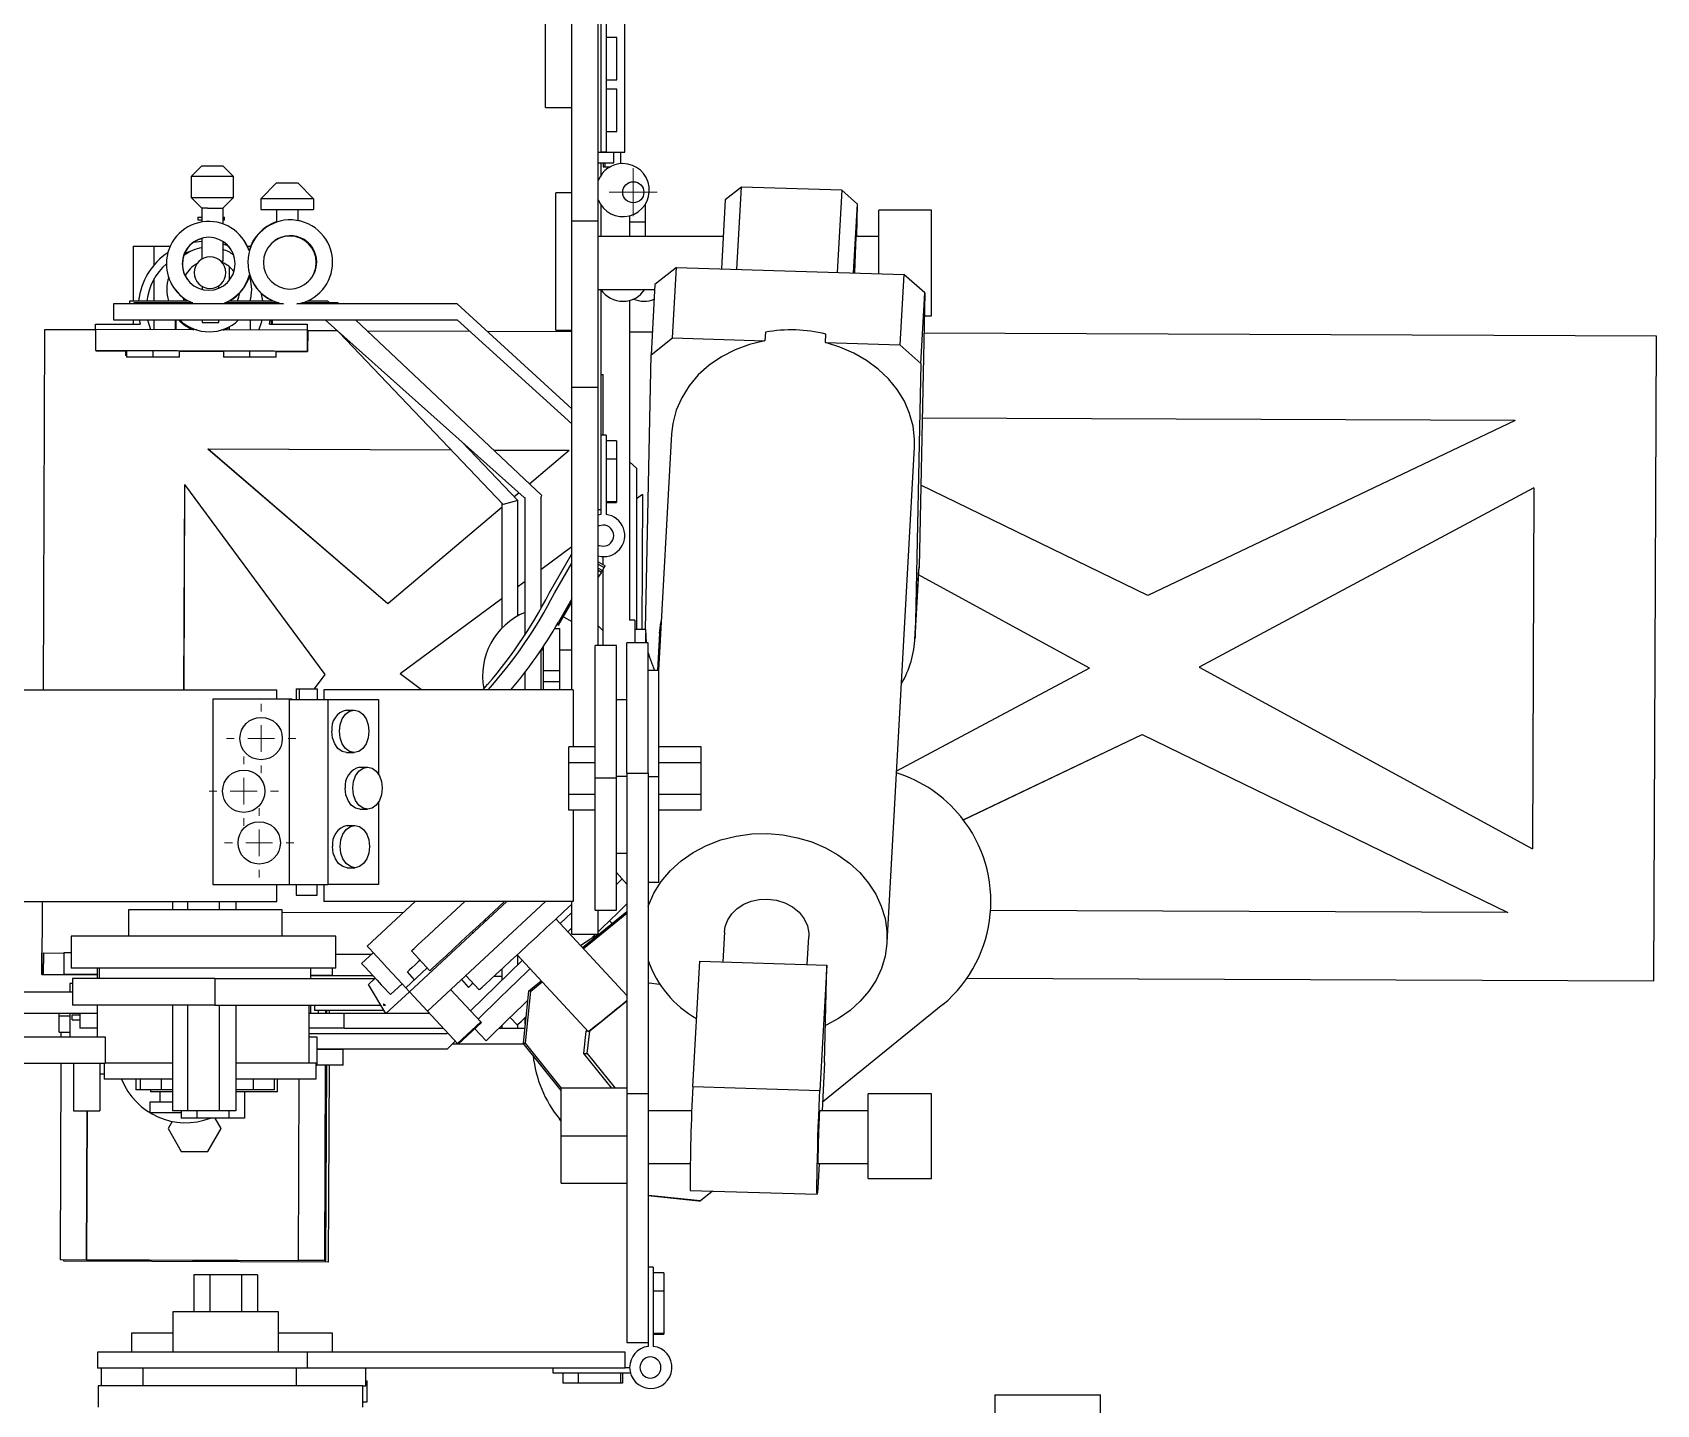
# Model space of a CAD drawing. Header units: inches. Extents: x 0.1 to 11.1, y 0.1 to 8.4.
# Drawn here: x 3.75 to 6.166, y 3.267 to 5.309 of the extents above; entities that cross this region are included whole.
import ezdxf

# ---------------------------------------------------------------- set-up
doc = ezdxf.new("R2010")
doc.units = ezdxf.units.IN
doc.header["$MEASUREMENT"] = 0

# ---------------------------------------------------------------- blocks, each defined once
blk = doc.blocks.new('SW_CENTERMARKSYMBOL_3')
at = {"color": 0, "linetype": 'Continuous', "lineweight": 0}
for p, q in [((0, 0.04), (0, 0.0515)), ((-0.04, 0), (-0.0515, 0)), ((0, 0), (-0.02, 0)), ((0, 0), (0, 0.02)), ((0, 0), (0, -0.02)), ((0, 0), (0.02, 0)), ((0.04, 0), (0.0515, 0)), ((0, -0.04), (0, -0.0515))]:
    blk.add_line(p, q, dxfattribs=at)
blk = doc.blocks.new('SW_CENTERMARKSYMBOL_4')
at = {"color": 0, "linetype": 'Continuous', "lineweight": 0}
for p, q in [((0, 0.04), (0, 0.0515)), ((-0.04, 0), (-0.0515, 0)), ((0, 0), (-0.02, 0)), ((0, 0), (0, 0.02)), ((0, 0), (0, -0.02)), ((0, 0), (0.02, 0)), ((0.04, 0), (0.0515, 0)), ((0, -0.04), (0, -0.0515))]:
    blk.add_line(p, q, dxfattribs=at)
blk = doc.blocks.new('SW_CENTERMARKSYMBOL_5')
at = {"color": 0, "linetype": 'Continuous', "lineweight": 0}
for p, q in [((0, 0.04), (0, 0.0515)), ((-0.04, 0), (-0.0515, 0)), ((0, 0), (-0.02, 0)), ((0, 0), (0, 0.02)), ((0, 0), (0, -0.02)), ((0, 0), (0.02, 0)), ((0.04, 0), (0.0515, 0)), ((0, -0.04), (0, -0.0515))]:
    blk.add_line(p, q, dxfattribs=at)
blk = doc.blocks.new('SW_CENTERMARKSYMBOL_6')
at = {"color": 0, "linetype": 'Continuous', "lineweight": 0}
for p, q in [((0, 0.02), (0, 0.0357)), ((-0.02, 0), (-0.0357, 0)), ((0, 0), (-0.02, 0)), ((0, 0), (0, 0.02)), ((0, 0), (0, -0.02)), ((0, 0), (0.02, 0)), ((0.02, 0), (0.0357, 0)), ((0, -0.02), (0, -0.0357))]:
    blk.add_line(p, q, dxfattribs=at)

msp = doc.modelspace()

# ---------------------------------------------------------------- linework, layer by layer
at = {"color": 7, "linetype": 'Continuous', "lineweight": 25}
for p, q in [((4.5522, 5.0284), (4.5522, 5.5009)), ((4.5916, 5.0284), (4.5916, 5.5009)), ((4.5955, 5.4066), (4.5955, 5.131)), ((4.6034, 5.4066), (4.6034, 5.131)), ((4.631, 5.1308), (4.631, 5.4064)), ((4.5129, 5.1974), (4.5129, 5.3549)), ((4.6192, 5.3012), (4.6034, 5.3012)), ((4.6192, 5.2382), (4.6192, 5.3012)), ((4.6034, 5.2382), (4.6192, 5.2382)), ((4.6192, 5.2243), (4.6034, 5.2243)), ((4.6192, 5.1613), (4.6192, 5.2243)), ((4.5129, 5.1974), (4.5522, 5.1974)), ((4.6034, 5.1613), (4.6192, 5.1613)), ((4.5916, 5.1308), (4.631, 5.1308)), ((4.5955, 5.131), (4.6034, 5.131)), ((4.6147, 5.115), (4.6147, 5.1308)), ((4.6253, 5.1134), (4.6253, 5.1308)), ((4.0014, 5.1102), (3.9857, 5.0945)), ((4.0014, 5.1102), (4.0329, 5.1102)), ((4.0487, 5.0945), (4.0329, 5.1102)), ((4.5916, 5.115), (4.5989, 5.115)), ((4.5955, 5.115), (4.5955, 5.0961)), ((4.5988, 5.115), (4.5988, 5.109)), ((4.5988, 5.109), (4.6098, 5.109)), ((4.5989, 5.115), (4.6147, 5.115)), ((4.6016, 5.109), (4.6016, 5.115)), ((4.0487, 5.0945), (3.9857, 5.0945)), ((3.9857, 5.0945), (3.9857, 5.063)), ((4.0487, 5.063), (4.0487, 5.0945)), ((4.0893, 5.0612), (4.1129, 5.0848)), ((4.1129, 5.0848), (4.1444, 5.0848)), ((4.168, 5.0612), (4.1444, 5.0848)), ((4.8045, 5.0786), (4.7805, 5.0596)), ((4.7978, 4.9564), (4.8045, 5.0786)), ((4.9541, 5.074), (4.8045, 5.0786)), ((3.9857, 5.063), (4.0487, 5.063)), ((3.9857, 5.063), (4.0014, 5.0472)), ((4.0329, 5.0472), (4.0487, 5.063)), ((4.0893, 5.0612), (4.0893, 5.0454)), ((4.168, 5.0612), (4.0893, 5.0612)), ((4.168, 5.0612), (4.168, 5.0454)), ((4.5522, 5.0703), (4.5286, 5.0703)), ((4.5286, 4.968), (4.5286, 5.0703)), ((4.5955, 5.0522), (4.5955, 5.0052)), ((4.6618, 5.0269), (4.6618, 5.0536)), ((4.7805, 5.0596), (4.7748, 4.9571)), ((4.9541, 5.074), (4.9473, 4.9518)), ((4.9773, 5.0534), (4.9541, 5.074)), ((4.9716, 4.951), (4.9773, 5.0534)), ((4.9763, 5.0052), (4.9773, 5.0534)), ((3.9957, 5.0338), (3.9957, 5.0299)), ((3.9957, 5.0338), (4.0018, 5.0338)), ((3.9957, 5.0299), (4.0019, 5.0299)), ((4.0101, 5.0472), (4.0014, 5.0472)), ((4.0018, 5.0472), (4.0018, 5.0268)), ((4.0101, 5.0472), (4.0333, 5.0472)), ((4.0333, 5.0239), (4.0333, 5.0472)), ((4.0333, 5.0338), (4.0351, 5.0338)), ((4.0333, 5.0299), (4.0351, 5.0299)), ((4.0351, 5.0299), (4.0351, 5.0338)), ((4.0893, 5.0454), (4.1287, 5.0454)), ((4.1129, 5.0454), (4.1129, 5.0266)), ((4.1287, 5.0454), (4.168, 5.0454)), ((4.1444, 5.0454), (4.1444, 5.0289)), ((4.5522, 4.781), (4.5522, 5.0284)), ((4.5522, 5.0284), (4.5916, 5.0284)), ((4.5916, 4.781), (4.5916, 5.0284)), ((4.6382, 5.0361), (4.6382, 5.0052)), ((5.0877, 5.0446), (5.0089, 5.0446)), ((5.0089, 4.9658), (5.0089, 5.0446)), ((5.0877, 4.9658), (5.0877, 5.0446)), ((4.1125, 5.0264), (4.1125, 5.0268)), ((4.1444, 5.0047), (4.1444, 5.0039)), ((4.7775, 5.0052), (4.5916, 5.0052)), ((4.6382, 5.0269), (4.6618, 5.0269)), ((4.6618, 5.0052), (4.6618, 5.0269)), ((5.0089, 5.0052), (4.9753, 5.0052)), ((3.8993, 4.9909), (3.8993, 4.9092)), ((3.8993, 4.9909), (3.9308, 4.9909)), ((3.9308, 4.9909), (3.9546, 4.9909)), ((3.9308, 4.9631), (3.9308, 4.9909)), ((3.9848, 4.9829), (3.9762, 4.9803)), ((4.0019, 4.9975), (3.9891, 4.9962)), ((4.0018, 5.0027), (4.0018, 4.9718)), ((4.0333, 4.9685), (4.0333, 4.9976)), ((4.0407, 4.9914), (4.0333, 4.9938)), ((4.0692, 4.9909), (4.0739, 4.9909)), ((4.1129, 5.0007), (4.1129, 5.0004)), ((4.1597, 4.9961), (4.1597, 4.9957)), ((4.0301, 4.9685), (4.0333, 4.9685)), ((4.0424, 4.9604), (4.0424, 4.9398)), ((4.5286, 4.8656), (4.5286, 4.968)), ((4.708, 4.9592), (4.676, 4.9338)), ((4.7022, 4.8542), (4.708, 4.9592)), ((4.708, 4.9592), (5.0464, 4.9487)), ((5.0089, 4.9498), (5.0089, 4.9658)), ((5.0877, 4.8871), (5.0877, 4.9658)), ((4.0019, 4.931), (4.0019, 4.9265)), ((4.0258, 4.9311), (4.0258, 4.9311)), ((4.027, 4.9283), (4.027, 4.9318)), ((4.676, 4.9338), (4.6702, 4.8288)), ((5.0464, 4.9487), (5.0406, 4.8437)), ((5.0774, 4.9213), (5.0464, 4.9487)), ((3.8946, 4.9047), (3.8946, 4.9092)), ((3.8946, 4.9092), (3.9815, 4.9092)), ((3.9003, 4.9063), (3.9003, 4.9047)), ((3.988, 4.9063), (3.9003, 4.9063)), ((3.9735, 4.9146), (3.9755, 4.9092)), ((4.116, 4.9063), (4.0357, 4.9063)), ((4.0428, 4.9092), (4.1079, 4.9092)), ((4.1054, 4.9092), (4.1054, 4.9103)), ((4.1067, 4.9092), (4.1067, 4.9097)), ((4.2036, 4.9063), (4.1504, 4.9063)), ((4.1585, 4.9092), (4.1888, 4.9092)), ((4.1888, 4.9092), (4.1915, 4.9063)), ((4.2053, 4.9047), (4.2036, 4.9063)), ((4.5916, 4.9265), (4.6756, 4.9265)), ((4.5955, 4.9265), (4.5955, 4.5988)), ((4.6382, 4.9101), (4.6382, 4.434)), ((5.0774, 4.9213), (5.0689, 4.5134)), ((5.0715, 4.8163), (5.0774, 4.9213)), ((3.8699, 4.9047), (3.8699, 4.8811)), ((4.1233, 4.9047), (3.8699, 4.9047)), ((4.3817, 4.9047), (4.1432, 4.9047)), ((4.5522, 4.7484), (4.3817, 4.9047)), ((5.0766, 4.8871), (5.0877, 4.8871)), ((3.7674, 4.8663), (3.7653, 4.3302)), ((3.8433, 4.866), (3.7674, 4.8663)), ((3.8433, 4.8652), (3.8433, 4.8749)), ((3.8433, 4.8749), (3.9098, 4.8749)), ((3.8436, 4.8652), (3.8433, 4.8652)), ((3.8436, 4.8668), (3.8435, 4.8354)), ((3.9935, 4.8663), (3.8436, 4.8668)), ((3.8699, 4.8811), (4.3817, 4.8811)), ((3.8993, 4.8811), (3.8993, 4.8749)), ((3.9085, 4.8811), (3.9098, 4.8749)), ((3.9208, 4.8811), (3.9251, 4.8665)), ((3.9623, 4.8664), (3.9623, 4.8811)), ((3.9632, 4.8664), (3.9632, 4.8811)), ((4.0019, 4.8811), (4.0019, 4.8771)), ((4.0019, 4.8771), (4.027, 4.8771)), ((4.027, 4.8771), (4.027, 4.8811)), ((4.1586, 4.8656), (4.0309, 4.8661)), ((4.0424, 4.8709), (4.0424, 4.8661)), ((4.1022, 4.8749), (4.1035, 4.8811)), ((4.1022, 4.8749), (4.1582, 4.8749)), ((4.1054, 4.8749), (4.1054, 4.8811)), ((4.1067, 4.8749), (4.1067, 4.8811)), ((4.1582, 4.8749), (4.1582, 4.8656)), ((4.1586, 4.8656), (4.1585, 4.8341)), ((4.1592, 4.8653), (4.1586, 4.8656)), ((4.1592, 4.8648), (4.1591, 4.8338)), ((4.1592, 4.8653), (4.1592, 4.8648)), ((4.2034, 4.8646), (4.1592, 4.8648)), ((4.4812, 4.6165), (4.185, 4.8811)), ((4.45, 4.606), (4.2059, 4.8624)), ((4.5076, 4.6198), (4.2304, 4.8811)), ((4.4007, 4.8638), (4.248, 4.8644)), ((4.3817, 4.8811), (4.5522, 4.7262)), ((4.5522, 4.8633), (4.4264, 4.8637)), ((4.5286, 4.8656), (4.5522, 4.8656)), ((4.6721, 4.8628), (4.6382, 4.8629)), ((4.8403, 4.8628), (4.8396, 4.85)), ((4.9295, 4.8472), (4.9302, 4.86)), ((6.1664, 4.8569), (5.0761, 4.8612)), ((4.1585, 4.8341), (3.8435, 4.8354)), ((3.8435, 4.8354), (3.8441, 4.835)), ((3.8441, 4.835), (3.8878, 4.8349)), ((3.8878, 4.835), (3.8878, 4.8279)), ((3.8896, 4.8351), (3.8896, 4.8255)), ((3.929, 4.8255), (3.929, 4.835)), ((3.9683, 4.8255), (3.9683, 4.8348)), ((3.9683, 4.8346), (4.0336, 4.8343)), ((4.0336, 4.8345), (4.0336, 4.8255)), ((4.073, 4.8255), (4.073, 4.8344)), ((4.1124, 4.8255), (4.1124, 4.8342)), ((4.1124, 4.834), (4.1591, 4.8338)), ((4.1591, 4.8338), (4.1585, 4.8341)), ((4.6702, 4.8288), (4.7022, 4.8542)), ((4.7022, 4.8542), (4.8396, 4.85)), ((4.9295, 4.8472), (5.0406, 4.8437)), ((5.0406, 4.8437), (5.0715, 4.8163)), ((6.1627, 3.8973), (6.1664, 4.8569)), ((6.1627, 3.8973), (6.1665, 4.8569)), ((6.1664, 4.8569), (6.1665, 4.8569)), ((3.8896, 4.8279), (3.8878, 4.8279)), ((3.929, 4.8255), (3.8896, 4.8255)), ((3.9683, 4.8255), (3.929, 4.8255)), ((4.073, 4.8255), (4.0336, 4.8255)), ((4.1124, 4.8255), (4.073, 4.8255)), ((4.6617, 4.4209), (4.6702, 4.8288)), ((5.0715, 4.8163), (5.063, 4.4084)), ((4.5955, 4.7999), (4.5988, 4.7999)), ((4.5988, 4.7093), (4.5988, 4.7999)), ((4.5522, 4.781), (4.5916, 4.781)), ((4.5522, 4.3302), (4.5522, 4.781)), ((4.5916, 4.3963), (4.5916, 4.781)), ((5.9562, 4.7313), (5.0735, 4.7348)), ((5.9561, 4.7313), (5.0735, 4.7348)), ((5.9562, 4.7313), (5.4095, 4.4707)), ((4.3896, 4.6983), (4.4717, 4.6121)), ((4.6032, 4.7093), (4.5955, 4.7093)), ((4.6032, 4.7093), (4.6032, 4.5914)), ((4.6189, 4.701), (4.6032, 4.701)), ((4.6189, 4.701), (4.6189, 4.6738)), ((4.7006, 4.7115), (4.6811, 4.3589)), ((5.0214, 3.9544), (5.0623, 4.6914)), ((4.2785, 4.4586), (4.0107, 4.6885)), ((4.3729, 4.687), (4.0107, 4.6885)), ((4.0108, 4.6884), (4.0107, 4.6885)), ((4.3729, 4.687), (4.0108, 4.6884)), ((4.2785, 4.4586), (4.0108, 4.6884)), ((4.4023, 4.6869), (4.4004, 4.6869)), ((4.4023, 4.6869), (4.4004, 4.6869)), ((4.5481, 4.6864), (4.4365, 4.6868)), ((4.5481, 4.6863), (4.4365, 4.6868)), ((4.5481, 4.6864), (4.4895, 4.6368)), ((4.6189, 4.6738), (4.6032, 4.6738)), ((4.6189, 4.6738), (4.6189, 4.6423)), ((4.6485, 4.6602), (4.6382, 4.6697)), ((4.6189, 4.6423), (4.6189, 4.6108)), ((4.6485, 4.6602), (4.6485, 4.4205)), ((3.9757, 4.6362), (3.9745, 4.3302)), ((3.9758, 4.6362), (3.9746, 4.3302)), ((3.9757, 4.6362), (4.1846, 4.353)), ((4.4735, 4.6233), (4.4666, 4.6175)), ((4.4827, 4.6164), (4.4812, 4.6165)), ((4.4827, 4.4125), (4.4827, 4.6164)), ((4.5063, 4.6168), (4.5076, 4.6198)), ((4.5063, 4.6168), (4.5063, 4.4515)), ((4.6574, 4.6213), (4.6485, 4.6147)), ((4.6574, 4.6213), (4.6485, 4.6147)), ((4.6574, 4.6213), (4.6566, 4.4205)), ((5.4095, 4.4707), (5.0714, 4.6352)), ((5.984, 4.631), (5.4856, 4.3643)), ((5.984, 4.631), (5.4856, 4.3643)), ((5.984, 4.631), (5.9819, 4.0937)), ((4.4484, 4.6021), (4.2785, 4.4586)), ((4.4484, 4.4224), (4.4484, 4.6077)), ((4.4717, 4.6121), (4.45, 4.606)), ((4.472, 4.6118), (4.4709, 4.6118)), ((4.472, 4.4404), (4.472, 4.6118)), ((4.5916, 4.5988), (4.5955, 4.5988)), ((4.5953, 4.5988), (4.5953, 4.5914)), ((4.6032, 4.6108), (4.6189, 4.6108)), ((4.6032, 4.6093), (4.6189, 4.6093)), ((4.6189, 4.6108), (4.6189, 4.6093)), ((4.5953, 4.5914), (4.5916, 4.5906)), ((4.5522, 4.5433), (4.5063, 4.5092)), ((4.5522, 4.5433), (4.5063, 4.5092)), ((4.5184, 4.4741), (4.5522, 4.5327)), ((4.5916, 4.5289), (4.592, 4.5295)), ((4.5916, 4.5208), (4.6017, 4.5149)), ((4.5988, 4.5166), (4.5988, 4.5286)), ((4.5263, 4.4741), (4.5522, 4.519)), ((4.5916, 4.5175), (4.6003, 4.5125)), ((4.5916, 4.5117), (4.5978, 4.5081)), ((4.5916, 4.5084), (4.5964, 4.5057)), ((4.5988, 4.3963), (4.5988, 4.5099)), ((5.0629, 4.4052), (5.0687, 4.5102)), ((5.063, 4.4084), (5.0689, 4.5134)), ((5.3227, 4.3628), (5.0682, 4.5015)), ((5.0689, 4.5134), (5.0687, 4.5102)), ((4.4827, 4.4917), (4.472, 4.4838)), ((4.4827, 4.4917), (4.472, 4.4838)), ((4.4484, 4.4663), (4.297, 4.354)), ((4.4484, 4.4663), (4.297, 4.354)), ((4.5522, 4.4658), (4.5322, 4.4311)), ((4.5325, 4.4265), (4.5522, 4.4607)), ((4.5512, 4.459), (4.5522, 4.4584)), ((4.5302, 4.4277), (4.5325, 4.4265)), ((4.5397, 4.4391), (4.5522, 4.4319)), ((4.5988, 4.4183), (4.5916, 4.4257)), ((4.6461, 4.434), (4.6382, 4.434)), ((4.6461, 4.434), (4.6461, 4.4002)), ((4.5268, 4.4218), (4.5339, 4.4218)), ((4.5339, 4.4218), (4.5339, 4.3589)), ((4.6658, 4.4002), (4.6343, 4.4002)), ((4.6343, 4.2063), (4.6343, 4.4002)), ((4.6461, 4.4205), (4.6617, 4.4205)), ((4.6617, 4.4209), (4.663, 4.4002)), ((4.6618, 4.4141), (4.6618, 4.4002)), ((4.6658, 4.2063), (4.6658, 4.4002)), ((4.6829, 4.4149), (4.6798, 4.3589)), ((4.5063, 4.3896), (4.5063, 4.3302)), ((4.5066, 4.3901), (4.5103, 4.3901)), ((4.5103, 4.3589), (4.5103, 4.3956)), ((4.5339, 4.3901), (4.5522, 4.3901)), ((4.6186, 4.3963), (4.5871, 4.3963)), ((4.5871, 4.1995), (4.5871, 4.3963)), ((4.6186, 4.1995), (4.6186, 4.3963)), ((4.1846, 4.353), (4.1687, 4.3319)), ((4.3285, 4.3302), (4.297, 4.354)), ((4.297, 4.354), (4.297, 4.354)), ((4.3286, 4.3302), (4.297, 4.354)), ((4.4827, 4.3302), (4.4827, 4.3566)), ((4.5103, 4.3589), (4.5339, 4.3589)), ((4.5103, 4.343), (4.5103, 4.3589)), ((4.5339, 4.3589), (4.5339, 4.343)), ((4.6816, 4.3589), (4.6658, 4.3589)), ((4.6816, 4.2014), (4.6816, 4.3589)), ((5.3227, 4.3628), (5.0355, 4.2091)), ((5.4856, 4.3643), (5.9819, 4.0937)), ((5.4856, 4.3643), (5.9819, 4.0937)), ((5.4856, 4.3643), (5.4856, 4.3643)), ((2.9872, 4.3302), (4.1132, 4.3302)), ((4.1132, 4.3164), (4.1132, 4.3302)), ((4.1422, 4.3319), (4.1422, 4.3162)), ((4.1422, 4.3319), (4.147, 4.3319)), ((4.147, 4.3162), (4.147, 4.3319)), ((4.147, 4.3319), (4.1737, 4.3319)), ((4.1737, 4.3162), (4.1737, 4.3319)), ((4.1833, 4.3302), (4.1833, 4.3162)), ((4.5542, 4.3302), (4.1833, 4.3302)), ((4.5103, 4.343), (4.5339, 4.343)), ((4.5103, 4.3302), (4.5103, 4.343)), ((4.5339, 4.343), (4.5339, 4.3302)), ((4.5542, 4.3302), (4.5542, 4.2454)), ((4.1361, 4.3164), (4.018, 4.3164)), ((4.018, 4.3164), (4.018, 4.0408)), ((4.132, 4.0408), (4.132, 4.3162)), ((4.132, 4.3162), (4.1897, 4.3162)), ((4.1361, 4.3162), (4.1361, 4.3164)), ((4.1897, 4.0406), (4.1897, 4.3162)), ((4.1897, 4.3162), (4.2645, 4.3162)), ((4.2645, 4.3162), (4.2645, 4.2049)), ((4.6343, 4.3157), (4.6186, 4.3157)), ((4.217, 4.3002), (4.2283, 4.3002)), ((5.1348, 4.1369), (5.4008, 4.2637)), ((5.1349, 4.1369), (5.4008, 4.2637)), ((5.4008, 4.2637), (5.9454, 3.9988)), ((5.4008, 4.2637), (5.4008, 4.2637)), ((5.4008, 4.2637), (5.9454, 3.9988)), ((4.217, 4.2372), (4.2283, 4.2372)), ((4.5477, 4.2218), (4.5477, 4.2454)), ((4.5871, 4.2454), (4.5477, 4.2454)), ((4.7446, 4.2454), (4.6816, 4.2454)), ((4.7446, 4.2218), (4.7446, 4.2454)), ((4.2369, 4.2154), (4.2482, 4.2154)), ((4.5477, 4.1746), (4.5477, 4.2218)), ((4.5871, 4.2218), (4.5477, 4.2218)), ((4.6343, 4.2063), (4.6658, 4.2063)), ((4.6343, 4.2063), (4.6343, 3.7295)), ((4.6658, 4.2063), (4.6658, 3.7295)), ((4.7446, 4.2218), (4.6816, 4.2218)), ((4.7446, 4.1746), (4.7446, 4.2218)), ((4.5871, 4.1995), (4.6186, 4.1995)), ((4.5871, 4.0026), (4.5871, 4.1995)), ((4.6186, 4.2016), (4.6343, 4.2016)), ((4.6186, 4.0026), (4.6186, 4.1995)), ((4.6658, 4.2014), (4.6816, 4.2014)), ((4.6816, 4.0439), (4.6816, 4.2014)), ((4.2645, 4.163), (4.2645, 4.0406)), ((4.5871, 4.1746), (4.5477, 4.1746)), ((4.5477, 4.151), (4.5477, 4.1746)), ((4.7446, 4.1746), (4.6816, 4.1746)), ((4.7446, 4.151), (4.7446, 4.1746)), ((4.2369, 4.1525), (4.2482, 4.1525)), ((4.5871, 4.151), (4.5477, 4.151)), ((4.5542, 4.151), (4.5542, 4.0153)), ((4.7446, 4.151), (4.6816, 4.151)), ((4.218, 4.1286), (4.2293, 4.1286)), ((4.6186, 4.0874), (4.6343, 4.0874)), ((4.218, 4.0656), (4.2293, 4.0656)), ((4.018, 4.0408), (4.132, 4.0408)), ((4.1132, 4.0153), (4.1132, 4.0408)), ((4.1268, 4.0408), (4.1268, 4.0406)), ((4.1268, 4.0406), (4.1897, 4.0406)), ((4.1419, 4.0406), (4.1419, 4.0248)), ((4.1734, 4.0248), (4.1734, 4.0406)), ((4.1833, 4.0406), (4.1833, 4.0153)), ((4.2645, 4.0406), (4.1897, 4.0406)), ((4.6343, 4.0413), (4.6186, 4.0583)), ((4.6658, 4.0439), (4.6816, 4.0439)), ((2.9872, 4.0153), (4.1132, 4.0153)), ((3.7641, 4.0153), (3.7637, 3.9067)), ((3.9577, 4.0153), (3.9577, 4.0029)), ((3.9803, 4.0153), (3.9803, 4.0029)), ((4.0276, 4.0153), (4.0276, 4.0029)), ((4.0521, 4.0153), (4.0521, 4.0029)), ((4.1419, 4.0248), (4.1467, 4.0248)), ((4.1467, 4.0248), (4.1734, 4.0248)), ((4.5542, 4.0153), (4.1833, 4.0153)), ((4.2476, 3.9489), (4.3191, 4.0153)), ((4.3105, 3.881), (4.4553, 4.0153)), ((4.3373, 3.8522), (4.5132, 4.0153)), ((4.5522, 3.9665), (4.5522, 4.0153)), ((3.8927, 4.0029), (3.8927, 3.9635)), ((4.1211, 4.0029), (3.8927, 4.0029)), ((4.1211, 3.9635), (4.1211, 4.0029)), ((4.3008, 3.9983), (4.1211, 3.999)), ((4.5285, 3.9894), (4.6343, 3.8752)), ((4.5522, 3.9991), (4.535, 3.9824)), ((4.568, 3.9468), (4.6343, 4.0005)), ((4.5695, 3.9452), (4.6343, 3.9977)), ((4.5871, 4.0026), (4.6186, 4.0026)), ((4.5916, 3.9665), (4.5916, 4.0026)), ((5.9454, 3.9988), (5.1754, 4.0018)), ((4.4036, 3.9703), (4.4051, 3.9687)), ((4.4226, 3.9878), (4.424, 3.9863)), ((4.5463, 3.9702), (4.5522, 3.976)), ((4.5522, 3.9665), (4.5916, 3.9665)), ((4.6084, 3.9866), (4.6123, 3.9826)), ((4.7792, 3.9696), (4.7768, 3.9254)), ((3.8071, 3.9635), (3.8071, 3.9162)), ((4.2008, 3.9635), (3.8071, 3.9635)), ((4.2008, 3.9162), (4.2008, 3.9635)), ((4.3134, 3.9417), (4.3409, 3.9121)), ((4.9027, 3.9215), (4.905, 3.9626)), ((3.7634, 3.9067), (3.7636, 3.9387)), ((3.7636, 3.9387), (3.7638, 3.9387)), ((3.7658, 3.9387), (3.7657, 3.9067)), ((3.7658, 3.9387), (3.7963, 3.9386)), ((3.7963, 3.9388), (3.7962, 3.9068)), ((4.2008, 3.9162), (3.8071, 3.9162)), ((3.8457, 3.9162), (3.8457, 3.9005)), ((3.8487, 3.9162), (3.8487, 3.9005)), ((4.1636, 3.9005), (4.1636, 3.9162)), ((4.196, 3.9052), (4.1961, 3.9162)), ((4.2008, 3.9371), (4.2544, 3.9368)), ((4.2568, 3.939), (4.2394, 3.923)), ((4.337, 3.9163), (4.3051, 3.8868)), ((4.4785, 3.9275), (4.4012, 3.8526)), ((4.4708, 3.9359), (4.5769, 3.8213)), ((4.472, 3.9213), (4.472, 3.9345)), ((4.7323, 3.7399), (4.7427, 3.9265)), ((4.7427, 3.9265), (4.9316, 3.9206)), ((4.9316, 3.9206), (4.9212, 3.734)), ((4.9285, 3.7754), (4.9316, 3.9206)), ((3.7634, 3.9067), (3.7637, 3.9067)), ((3.7634, 3.9067), (3.7637, 3.9067)), ((3.7637, 3.9067), (3.8457, 3.9064)), ((3.7637, 3.9067), (3.7637, 3.9067)), ((3.7637, 3.9067), (3.7637, 3.9067)), ((3.7637, 3.9067), (3.7657, 3.9067)), ((3.7657, 3.9067), (3.8451, 3.9065)), ((3.8089, 3.893), (3.8053, 3.893)), ((3.8053, 3.893), (3.8053, 3.8801)), ((3.8089, 3.9005), (3.8089, 3.8611)), ((4.021, 3.9005), (3.8089, 3.9005)), ((4.021, 3.9005), (4.021, 3.8611)), ((4.021, 3.9005), (4.2573, 3.9005)), ((4.1636, 3.9053), (4.2562, 3.9049)), ((4.1636, 3.9051), (4.2563, 3.9048)), ((4.2496, 3.8915), (4.2598, 3.901)), ((4.2755, 3.8486), (4.2496, 3.8915)), ((4.2573, 3.9005), (4.2593, 3.9005)), ((4.2996, 3.8928), (4.2823, 3.8768)), ((4.3182, 3.8989), (4.3075, 3.9105)), ((4.3879, 3.8991), (4.3986, 3.8875)), ((4.4144, 3.8836), (4.3945, 3.9052)), ((4.4365, 3.9041), (4.4484, 3.904)), ((4.4365, 3.9041), (4.4484, 3.904)), ((4.4484, 3.8984), (4.4484, 3.9151)), ((4.4878, 3.8818), (4.5067, 3.8971)), ((4.4912, 3.8818), (4.5081, 3.8955)), ((4.6675, 3.894), (4.6658, 3.8926)), ((4.6658, 3.894), (4.6675, 3.894)), ((4.6675, 3.894), (4.6829, 3.8924)), ((5.1403, 3.9013), (6.1627, 3.8973)), ((5.1404, 3.9013), (6.1627, 3.8973)), ((6.1627, 3.8973), (6.1627, 3.8973)), ((3.8089, 3.8801), (3.4881, 3.8801)), ((4.2755, 3.8486), (4.3105, 3.881)), ((4.3051, 3.8868), (4.3105, 3.881)), ((4.3373, 3.8522), (4.3105, 3.881)), ((4.4167, 3.836), (4.3719, 3.8843)), ((4.4878, 3.8818), (4.4797, 3.8043)), ((4.4831, 3.8043), (4.4912, 3.8818)), ((4.4912, 3.8818), (4.4878, 3.8818)), ((4.6343, 3.8671), (4.5788, 3.8221)), ((3.8198, 3.8486), (3.7357, 3.8486)), ((3.7895, 3.8446), (3.7895, 3.8486)), ((3.7895, 3.821), (3.7895, 3.8446)), ((3.8053, 3.8446), (3.7895, 3.8446)), ((3.8053, 3.8486), (3.8053, 3.8139)), ((3.8086, 3.8467), (3.8198, 3.8467)), ((3.8086, 3.8389), (3.8086, 3.8467)), ((4.021, 3.8611), (3.8089, 3.8611)), ((3.8198, 3.8488), (3.8198, 3.8267)), ((3.8457, 3.8488), (3.8198, 3.8488)), ((3.8457, 3.8611), (3.8457, 3.8139)), ((3.9577, 3.8611), (3.9577, 3.7036)), ((3.9803, 3.8611), (3.9803, 3.7036)), ((4.021, 3.8611), (4.268, 3.8611)), ((4.0276, 3.8611), (4.0276, 3.7036)), ((4.0521, 3.8611), (4.0521, 3.7036)), ((4.1607, 3.8611), (4.1607, 3.7745)), ((4.2135, 3.8488), (4.1607, 3.8488)), ((4.1639, 3.8488), (4.1639, 3.8611)), ((4.1639, 3.8491), (4.2752, 3.8491)), ((4.1691, 3.8611), (4.1691, 3.8532)), ((4.2714, 3.8532), (4.1691, 3.8532)), ((4.1754, 3.8491), (4.1754, 3.8532)), ((4.1858, 3.8532), (4.1857, 3.8491)), ((4.1859, 3.8491), (4.1859, 3.8532)), ((4.1878, 3.8491), (4.1878, 3.8532)), ((4.1878, 3.8491), (4.1878, 3.8532)), ((4.1913, 3.8532), (4.1913, 3.8491)), ((4.1913, 3.8532), (4.1913, 3.8491)), ((4.1915, 3.8491), (4.1915, 3.8532)), ((4.2135, 3.8267), (4.2135, 3.8488)), ((4.2714, 3.8532), (4.2722, 3.854)), ((4.2721, 3.8632), (4.2721, 3.8611)), ((4.2721, 3.8611), (4.2751, 3.8611)), ((4.2751, 3.8611), (4.2751, 3.8611)), ((4.2761, 3.8491), (4.3401, 3.8491)), ((4.382, 3.8039), (4.3373, 3.8522)), ((5.1045, 3.8618), (4.9253, 3.7167)), ((3.7895, 3.821), (3.8053, 3.821)), ((3.7919, 3.821), (3.7919, 3.8139)), ((3.8086, 3.8389), (3.8198, 3.8389)), ((3.8457, 3.8267), (3.8198, 3.8267)), ((4.2135, 3.8267), (4.1607, 3.8267)), ((4.1607, 3.819), (4.3666, 3.819)), ((4.2135, 3.8267), (4.3608, 3.8267)), ((4.3673, 3.8197), (4.3666, 3.819)), ((4.4167, 3.836), (4.382, 3.8039)), ((4.4176, 3.835), (4.383, 3.8028)), ((4.4077, 3.8258), (4.4249, 3.8081)), ((4.4167, 3.836), (4.4176, 3.835)), ((4.444, 3.8267), (4.482, 3.8267)), ((4.4484, 3.8267), (4.4484, 3.831)), ((4.4604, 3.8427), (4.4714, 3.8314)), ((4.472, 3.8267), (4.472, 3.832)), ((4.4827, 3.8327), (4.4827, 3.8424)), ((4.5732, 3.8221), (4.5697, 3.7889)), ((4.5749, 3.8235), (4.5732, 3.8221)), ((4.5762, 3.8221), (4.5732, 3.8221)), ((4.5753, 3.7889), (4.5788, 3.8221)), ((4.5788, 3.8221), (4.5771, 3.8221)), ((3.0705, 3.8139), (3.8579, 3.8139)), ((3.8579, 3.8139), (3.8579, 3.7745)), ((4.1607, 3.8139), (4.1729, 3.8139)), ((4.1729, 3.8139), (4.1729, 3.7745)), ((4.3666, 3.7954), (4.1729, 3.7954)), ((4.2117, 3.7952), (4.1729, 3.7952)), ((4.1856, 3.7954), (4.1856, 3.7952)), ((4.1857, 3.7952), (4.1857, 3.7954)), ((4.1875, 3.7952), (4.1875, 3.7954)), ((4.1876, 3.7952), (4.1876, 3.7954)), ((4.191, 3.7954), (4.191, 3.7952)), ((4.1911, 3.7954), (4.1911, 3.7952)), ((4.2117, 3.7716), (4.2117, 3.7952)), ((4.3788, 3.8073), (4.3666, 3.7954)), ((4.3827, 3.8031), (4.3745, 3.8031)), ((4.382, 3.8039), (4.383, 3.8028)), ((4.4806, 3.8031), (4.3833, 3.8031)), ((4.4797, 3.8043), (4.4831, 3.8043)), ((4.5365, 3.7341), (4.4797, 3.8043)), ((4.5371, 3.7375), (4.4831, 3.8043)), ((3.0705, 3.7745), (3.8579, 3.7745)), ((3.7918, 3.7745), (3.7908, 3.4822)), ((3.8107, 3.7745), (3.8107, 3.7038)), ((3.85, 3.7745), (3.85, 3.7038)), ((3.8562, 3.7745), (3.8562, 3.7509)), ((3.9577, 3.7745), (3.8579, 3.7745)), ((4.1711, 3.7745), (4.0521, 3.7745)), ((4.1711, 3.7745), (4.1711, 3.7509)), ((4.1711, 3.7745), (4.1729, 3.7745)), ((4.1711, 3.7716), (4.1729, 3.7716)), ((4.1729, 3.7745), (4.1729, 3.7716)), ((4.2117, 3.7716), (4.1729, 3.7716)), ((4.1855, 3.7716), (4.1845, 3.4807)), ((4.1845, 3.4807), (4.1856, 3.7716)), ((4.1863, 3.4807), (4.1874, 3.7716)), ((4.1863, 3.4807), (4.1875, 3.7716)), ((4.1909, 3.7716), (4.1898, 3.4785)), ((4.191, 3.7716), (4.1898, 3.4785)), ((4.5697, 3.7889), (4.5753, 3.7889)), ((4.5697, 3.7889), (4.6113, 3.7375)), ((4.5753, 3.7889), (4.6169, 3.7375)), ((4.9285, 3.7754), (4.9246, 3.7038)), ((3.85, 3.7588), (3.8562, 3.7588)), ((3.9577, 3.7509), (3.8562, 3.7509)), ((3.9036, 3.7509), (3.9036, 3.7351)), ((3.9096, 3.7509), (3.9096, 3.7351)), ((3.9411, 3.7509), (3.9411, 3.7351)), ((4.1711, 3.7509), (4.0521, 3.7509)), ((4.0782, 3.7509), (4.0782, 3.7351)), ((4.1097, 3.7351), (4.1097, 3.7509)), ((4.1141, 3.7322), (4.1141, 3.7509)), ((4.146, 3.7509), (4.1451, 3.4809)), ((3.9096, 3.7351), (3.9036, 3.7351)), ((3.9411, 3.7351), (3.9096, 3.7351)), ((3.9252, 3.7351), (3.9252, 3.7322)), ((3.9577, 3.7322), (3.9252, 3.7322)), ((3.9389, 3.7322), (3.9389, 3.7165)), ((3.9577, 3.7351), (3.9411, 3.7351)), ((4.0782, 3.7351), (4.0521, 3.7351)), ((4.1141, 3.7322), (4.0521, 3.7322)), ((4.0653, 3.7322), (4.0653, 3.6929)), ((4.1097, 3.7351), (4.0782, 3.7351)), ((4.6343, 3.7375), (4.5365, 3.7375)), ((4.5365, 3.6666), (4.5365, 3.7375)), ((4.6343, 3.7295), (4.6658, 3.7295)), ((4.6343, 3.7295), (4.6343, 3.3586)), ((4.6658, 3.7295), (4.6658, 3.3586)), ((4.7323, 3.7399), (4.9212, 3.734)), ((5.0877, 3.7291), (4.9932, 3.7291)), ((4.9932, 3.6661), (4.9932, 3.7291)), ((5.0877, 3.6661), (5.0877, 3.7291)), ((3.8107, 3.7038), (3.85, 3.7038)), ((3.8107, 3.7038), (3.8107, 3.7035)), ((3.8107, 3.7035), (3.85, 3.7035)), ((3.8309, 3.7035), (3.8301, 3.4821)), ((3.8301, 3.4821), (3.831, 3.7035)), ((3.85, 3.7038), (3.85, 3.7035)), ((3.924, 3.7165), (3.924, 3.7008)), ((3.9577, 3.7165), (3.924, 3.7165)), ((3.9708, 3.7008), (3.924, 3.7008)), ((3.9803, 3.7036), (3.9577, 3.7036)), ((3.9708, 3.7036), (3.9708, 3.6929)), ((4.0276, 3.7036), (3.9803, 3.7036)), ((3.9944, 3.7036), (3.9944, 3.6929)), ((4.0521, 3.7036), (4.0276, 3.7036)), ((4.0417, 3.7036), (4.0417, 3.6929)), ((4.7308, 3.7038), (4.6658, 3.7038)), ((4.9932, 3.7038), (4.921, 3.7038)), ((3.9575, 3.688), (3.9515, 3.6776)), ((3.9515, 3.6776), (3.971, 3.6434)), ((3.9944, 3.6929), (3.9708, 3.6929)), ((4.0417, 3.6929), (3.9944, 3.6929)), ((4.0104, 3.6433), (4.0302, 3.6773)), ((4.0105, 3.6433), (4.0303, 3.6773)), ((4.0302, 3.6773), (4.0213, 3.6929)), ((4.0303, 3.6773), (4.0213, 3.6929)), ((4.0302, 3.6773), (4.0303, 3.6773)), ((4.0653, 3.6929), (4.0417, 3.6929)), ((4.5365, 3.6883), (4.5339, 3.6915)), ((4.5365, 3.6666), (4.6343, 3.6666)), ((4.5365, 3.5958), (4.5365, 3.6666)), ((4.9932, 3.6031), (4.9932, 3.6661)), ((5.0877, 3.6031), (5.0877, 3.6661)), ((3.971, 3.6434), (4.0104, 3.6433)), ((3.971, 3.6434), (3.9711, 3.6434)), ((3.9711, 3.6434), (4.0105, 3.6433)), ((4.0104, 3.6433), (4.0105, 3.6433)), ((4.6658, 3.6251), (4.7285, 3.6251)), ((4.9202, 3.6251), (4.9182, 3.5888)), ((4.9186, 3.6251), (4.9932, 3.6251)), ((4.9932, 3.6031), (5.0877, 3.6031)), ((4.5365, 3.5958), (4.6343, 3.5958)), ((4.6664, 3.5779), (4.6658, 3.5785)), ((4.6664, 3.5779), (4.6658, 3.5779)), ((4.6658, 3.5776), (4.7405, 3.5697)), ((4.7439, 3.5697), (4.6664, 3.5779)), ((4.7284, 3.5853), (4.9173, 3.5794)), ((4.7618, 3.5842), (4.7439, 3.5697)), ((4.7405, 3.5697), (4.7439, 3.5697)), ((3.7908, 3.4822), (3.7926, 3.4822)), ((3.7926, 3.4822), (3.8301, 3.4821)), ((3.7926, 3.4822), (4.1863, 3.4807)), ((3.7926, 3.4822), (3.7926, 3.4822)), ((3.7961, 3.4801), (3.7961, 3.4822)), ((3.8301, 3.4821), (4.1451, 3.4809)), ((4.1845, 3.4807), (4.1451, 3.4809)), ((4.1845, 3.4807), (4.1863, 3.4807)), ((4.1863, 3.4807), (4.1863, 3.4807)), ((3.7961, 3.4801), (3.7961, 3.4801)), ((4.1898, 3.4785), (3.7961, 3.4801)), ((4.1898, 3.4785), (3.7961, 3.4801)), ((3.9898, 3.4594), (3.9898, 3.4043)), ((4.0134, 3.4594), (3.9898, 3.4594)), ((4.0134, 3.4594), (4.0134, 3.4043)), ((4.0607, 3.4594), (4.0134, 3.4594)), ((4.0607, 3.4594), (4.0607, 3.4043)), ((4.0843, 3.4594), (4.0607, 3.4594)), ((4.0843, 3.4594), (4.0843, 3.4043)), ((4.1898, 3.4785), (4.1898, 3.4785)), ((4.6735, 3.471), (4.6658, 3.471)), ((4.6735, 3.471), (4.6735, 3.3531)), ((4.6892, 3.4627), (4.6735, 3.4627)), ((4.6892, 3.4627), (4.6892, 3.4355)), ((4.6892, 3.4355), (4.6735, 3.4355)), ((4.6892, 3.4355), (4.6892, 3.404)), ((3.9583, 3.4043), (3.9583, 3.3445)), ((4.1158, 3.4043), (3.9583, 3.4043)), ((4.1158, 3.3445), (4.1158, 3.4043)), ((4.6892, 3.404), (4.6892, 3.3725)), ((3.8971, 3.3728), (3.8971, 3.3445)), ((3.9583, 3.3728), (3.8971, 3.3728)), ((4.1963, 3.3728), (4.1158, 3.3728)), ((4.1963, 3.3445), (4.1963, 3.3728)), ((4.6735, 3.3725), (4.6892, 3.3725)), ((4.6735, 3.371), (4.6892, 3.371)), ((4.6892, 3.3725), (4.6892, 3.371)), ((3.8461, 3.3445), (3.8461, 3.3208)), ((4.159, 3.3445), (3.8461, 3.3445)), ((4.159, 3.3208), (4.159, 3.3445)), ((4.6314, 3.3445), (4.159, 3.3445)), ((4.6314, 3.3208), (4.6314, 3.3445)), ((4.6343, 3.3586), (4.6658, 3.3586)), ((4.6656, 3.3586), (4.6656, 3.353)), ((4.159, 3.3208), (3.8461, 3.3208)), ((3.8522, 3.2941), (3.8522, 3.3208)), ((3.914, 3.3208), (3.914, 3.2941)), ((4.1423, 3.2941), (4.1423, 3.3208)), ((4.6314, 3.3208), (4.159, 3.3208)), ((4.2459, 3.2941), (4.2459, 3.3208)), ((4.5241, 3.3208), (4.5241, 3.3139)), ((4.5241, 3.3139), (4.6393, 3.3139)), ((4.5387, 3.3139), (4.5387, 3.2982)), ((4.5616, 3.3139), (4.5616, 3.2982)), ((4.6246, 3.3139), (4.6246, 3.2982)), ((4.6275, 3.3139), (4.6275, 3.2982)), ((4.6314, 3.3218), (4.6383, 3.3218)), ((3.8475, 3.2941), (3.8475, 3.2626)), ((4.2412, 3.2941), (3.8475, 3.2941)), ((4.2412, 3.2626), (4.2412, 3.2941)), ((4.2412, 3.2626), (4.2412, 3.2941)), ((4.2412, 3.2941), (4.2412, 3.2941)), ((4.2412, 3.2941), (4.2459, 3.2941)), ((4.2459, 3.3019), (4.2475, 3.3019)), ((4.2475, 3.2705), (4.2475, 3.3019)), ((4.5616, 3.2982), (4.5387, 3.2982)), ((4.6246, 3.2982), (4.5616, 3.2982)), ((4.6275, 3.2982), (4.6246, 3.2982)), ((4.2412, 3.2705), (4.2475, 3.2705)), ((5.1816, 3.281), (5.1816, 3.2416)), ((5.1816, 3.281), (5.2603, 3.281)), ((5.2603, 3.281), (5.339, 3.281)), ((5.339, 3.2416), (5.339, 3.281))]:
    msp.add_line(p, q, dxfattribs=at)
at = {"color": 8, "linetype": 'Continuous', "lineweight": 25}
for p, q in [((4.0739, 4.9899), (4.0739, 4.9909)), ((3.9308, 4.9092), (3.9308, 4.9423)), ((4.0739, 4.9402), (4.0739, 4.9444)), ((4.0739, 4.9092), (4.0739, 4.9124)), ((3.9308, 4.8665), (3.9308, 4.8811)), ((4.0739, 4.8659), (4.0739, 4.8811)), ((4.5339, 3.6915), (4.5365, 3.6915))]:
    msp.add_line(p, q, dxfattribs=at)
at = {"color": 7, "linetype": 'Continuous', "lineweight": 25, "flags": 128}
for points in [[(4.1521, 5.027), (4.1473, 5.0284), (4.1444, 5.029)], [(4.1597, 4.9957), (4.1521, 5.0014), (4.1453, 5.0044)], [(4.0719, 4.984), (4.0696, 4.9899), (4.0633, 5.001)], [(4.0724, 4.9458), (4.0742, 4.9386), (4.0754, 4.9263)], [(4.0547, 4.9092), (4.0569, 4.9155), (4.058, 4.9211)], [(4.0754, 4.9263), (4.074, 4.913), (4.0731, 4.9092)], [(4.0923, 4.9092), (4.0905, 4.9193), (4.0901, 4.9207)], [(4.1045, 4.9092), (4.1043, 4.9106), (4.1043, 4.9109)], [(4.034, 4.8658), (4.0413, 4.869), (4.0424, 4.8696)], [(4.0866, 4.8659), (4.0907, 4.8788), (4.0912, 4.8811)], [(4.8396, 4.85), (4.8168, 4.8444), (4.7951, 4.8364), (4.7749, 4.826), (4.7566, 4.8135), (4.7404, 4.799), (4.7267, 4.7828), (4.7157, 4.7652), (4.7076, 4.7465), (4.7025, 4.727), (4.7006, 4.7115)], [(5.0623, 4.6914), (5.0624, 4.7037), (5.0601, 4.7229), (5.055, 4.7418), (5.0471, 4.76), (5.0366, 4.7772), (5.0235, 4.7933), (5.0082, 4.8079), (4.9908, 4.8207), (4.9717, 4.8317), (4.9512, 4.8405), (4.9295, 4.8472)], [(4.5989, 4.5756), (4.5929, 4.5745), (4.5916, 4.5739)], [(4.5916, 4.5459), (4.5929, 4.5454), (4.5989, 4.5442)], [(4.5964, 4.5057), (4.5957, 4.5044), (4.5936, 4.5009), (4.5916, 4.4974)], [(4.5978, 4.5081), (4.5971, 4.5069), (4.5964, 4.5057)], [(4.6003, 4.5125), (4.5996, 4.5113), (4.5978, 4.5081)], [(4.6017, 4.5149), (4.601, 4.5137), (4.6003, 4.5125)], [(4.6829, 4.4149), (4.6848, 4.4303), (4.6851, 4.4322)], [(4.6658, 4.3855), (4.6676, 4.3789), (4.6751, 4.3589)], [(4.2283, 4.2372), (4.2215, 4.2388), (4.2154, 4.2432), (4.2106, 4.2502), (4.2075, 4.259), (4.2064, 4.2687), (4.2075, 4.2785), (4.2106, 4.2872), (4.2154, 4.2942), (4.2215, 4.2987), (4.2283, 4.3002)], [(4.2283, 4.3002), (4.2351, 4.2987), (4.2412, 4.2942), (4.246, 4.2872), (4.2491, 4.2785), (4.2502, 4.2687), (4.2491, 4.259), (4.246, 4.2502), (4.2412, 4.2432), (4.2351, 4.2388), (4.2283, 4.2372)], [(4.217, 4.2372), (4.2102, 4.2388), (4.2041, 4.2432), (4.1993, 4.2502), (4.1962, 4.259), (4.1951, 4.2687)], [(4.2482, 4.1525), (4.2415, 4.154), (4.2354, 4.1585), (4.2305, 4.1654), (4.2274, 4.1742), (4.2263, 4.1839), (4.2274, 4.1937), (4.2305, 4.2025), (4.2354, 4.2094), (4.2415, 4.2139), (4.2482, 4.2154)], [(4.2482, 4.2154), (4.255, 4.2139), (4.2611, 4.2094), (4.2659, 4.2025), (4.269, 4.1937), (4.2701, 4.1839), (4.269, 4.1742), (4.2659, 4.1654), (4.2611, 4.1585), (4.255, 4.154), (4.2482, 4.1525)], [(4.2369, 4.1525), (4.2301, 4.154), (4.224, 4.1585), (4.2192, 4.1654), (4.2161, 4.1742), (4.215, 4.1839)], [(4.2293, 4.0656), (4.2226, 4.0672), (4.2165, 4.0717), (4.2116, 4.0786), (4.2085, 4.0874), (4.2074, 4.0971), (4.2085, 4.1069), (4.2116, 4.1156), (4.2165, 4.1226), (4.2226, 4.1271), (4.2293, 4.1286)], [(4.2293, 4.1286), (4.2361, 4.1271), (4.2422, 4.1226), (4.247, 4.1156), (4.2501, 4.1069), (4.2512, 4.0971), (4.2501, 4.0874), (4.247, 4.0786), (4.2422, 4.0717), (4.2361, 4.0672), (4.2293, 4.0656)], [(4.6658, 4.0072), (4.6665, 4.0092), (4.6745, 4.0278), (4.6854, 4.0453), (4.6989, 4.0614), (4.7148, 4.0758), (4.7329, 4.0884), (4.7528, 4.0988), (4.7742, 4.1069), (4.7967, 4.1126), (4.82, 4.1158), (4.8437, 4.1163)], [(4.8437, 4.1163), (4.8661, 4.1145), (4.888, 4.1103), (4.9093, 4.1039), (4.9295, 4.0953), (4.9483, 4.0848), (4.9654, 4.0724), (4.9807, 4.0583), (4.9938, 4.0428), (5.0045, 4.0261), (5.0127, 4.0085), (5.0183, 3.9901), (5.0212, 3.9714), (5.0212, 3.9526), (5.0185, 3.9339), (5.0131, 3.9158), (5.005, 3.8983), (4.9944, 3.8819), (4.9814, 3.8668), (4.9663, 3.8531), (4.9492, 3.8412), (4.9305, 3.8312), (4.9297, 3.8308)], [(4.218, 4.0656), (4.2112, 4.0672), (4.2051, 4.0717), (4.2003, 4.0786), (4.1972, 4.0874), (4.1961, 4.0971)], [(4.6186, 4.0405), (4.6222, 4.044), (4.6263, 4.048), (4.6273, 4.0489)], [(4.3134, 3.9417), (4.3145, 3.9427), (4.3175, 3.9455), (4.3226, 3.9502), (4.3295, 3.9566), (4.3382, 3.9647), (4.3485, 3.9743), (4.3603, 3.9851), (4.3732, 3.9971), (4.387, 4.0099), (4.3928, 4.0153)], [(4.3409, 3.9121), (4.3419, 3.9131), (4.345, 3.9159), (4.35, 3.9206), (4.357, 3.927), (4.3657, 3.9351), (4.376, 3.9447), (4.3877, 3.9555), (4.4006, 3.9675), (4.4144, 3.9803), (4.429, 3.9938), (4.4439, 4.0076), (4.4522, 4.0153)], [(4.7792, 3.9696), (4.7806, 3.9783), (4.7844, 3.9881), (4.7904, 3.997), (4.7984, 4.0048), (4.808, 4.0111), (4.819, 4.0156), (4.8309, 4.0182), (4.8432, 4.0189)], [(4.8432, 4.0189), (4.8566, 4.0173), (4.8692, 4.0133), (4.8807, 4.0072), (4.8904, 3.9992), (4.8979, 3.9897), (4.9028, 3.9791), (4.905, 3.9679), (4.905, 3.9626)], [(4.4144, 3.8836), (4.4155, 3.8846), (4.4186, 3.8876), (4.4239, 3.8924), (4.431, 3.899), (4.4398, 3.9072), (4.4501, 3.9167), (4.4617, 3.9275), (4.4743, 3.9391), (4.4875, 3.9514), (4.501, 3.9639), (4.5146, 3.9765), (4.5278, 3.9887), (4.5404, 4.0004), (4.552, 4.0111), (4.5522, 4.0114)], [(4.5916, 3.9703), (4.5968, 3.9754), (4.6093, 3.9875), (4.6205, 3.9984), (4.6301, 4.0078), (4.6343, 4.0119)], [(4.5652, 3.9498), (4.5789, 3.9592), (4.5935, 3.9674)], [(4.5823, 3.9613), (4.5832, 3.9622), (4.5877, 3.9665)], [(4.2476, 3.9489), (4.2485, 3.9479), (4.2514, 3.9447), (4.2561, 3.9397), (4.2622, 3.9332), (4.2693, 3.9254), (4.2771, 3.917), (4.2851, 3.9084), (4.2927, 3.9002), (4.2995, 3.8929), (4.3051, 3.8868)], [(4.2394, 3.923), (4.2397, 3.9227), (4.2416, 3.9207), (4.2452, 3.9168), (4.2501, 3.9114), (4.2561, 3.905), (4.2625, 3.8981), (4.2687, 3.8914), (4.2742, 3.8854), (4.2785, 3.8808), (4.2813, 3.8778), (4.2823, 3.8768)], [(4.3263, 3.9279), (4.3235, 3.9253), (4.3191, 3.9212), (4.3146, 3.9171), (4.3109, 3.9136), (4.3084, 3.9113), (4.3075, 3.9105)], [(3.8457, 3.9067), (3.8322, 3.9067), (3.8196, 3.9067), (3.8096, 3.9068), (3.8023, 3.9068), (3.7978, 3.9068), (3.7962, 3.9068), (3.7975, 3.9068), (3.8016, 3.9067), (3.8086, 3.9067), (3.8182, 3.9066), (3.8305, 3.9066), (3.8451, 3.9065)], [(4.1636, 3.9053), (4.1737, 3.9052), (4.1834, 3.9052), (4.1905, 3.9052), (4.1947, 3.9052), (4.196, 3.9052), (4.1945, 3.9052), (4.19, 3.9053), (4.1828, 3.9053), (4.1729, 3.9053), (4.1636, 3.9054)], [(4.4052, 3.8936), (4.403, 3.8916), (4.3997, 3.8886), (4.3986, 3.8875)], [(4.4127, 3.8402), (4.4163, 3.8437), (4.4244, 3.8516), (4.4342, 3.8612), (4.4455, 3.8722), (4.4581, 3.8844), (4.4718, 3.8977), (4.4863, 3.9118), (4.4898, 3.9153)], [(4.4249, 3.8081), (4.4253, 3.8085), (4.4276, 3.8108), (4.4319, 3.815), (4.4382, 3.8211), (4.4464, 3.829), (4.4562, 3.8386), (4.4675, 3.8496), (4.4801, 3.8619), (4.4864, 3.868)], [(4.4714, 3.8314), (4.4717, 3.8317), (4.4736, 3.8336), (4.4774, 3.8373), (4.4827, 3.8424), (4.4838, 3.8435)], [(4.9182, 3.5888), (4.9178, 3.5829), (4.9174, 3.5798), (4.9172, 3.5797), (4.917, 3.5824), (4.9169, 3.5879), (4.917, 3.596), (4.9171, 3.6065), (4.9173, 3.619), (4.9177, 3.6331), (4.9181, 3.6483), (4.9185, 3.6641), (4.919, 3.68), (4.9196, 3.6954), (4.9201, 3.7099), (4.9207, 3.7229), (4.9212, 3.734)]]:
    msp.add_lwpolyline(points, dxfattribs=at)
at = {"color": 7, "linetype": 'Continuous', "lineweight": 25}
for centre, radius in [((4.6437, 5.071), 0.0157), ((4.0899, 4.2579), 0.0315), ((4.064, 4.1795), 0.0315), ((4.087, 4.1026), 0.0315)]:
    msp.add_circle(centre, radius, dxfattribs=at)
for centre, radius, start, end in [((4.6282, 5.0742), 0.0394, 90, 158.4923), ((4.6282, 5.0742), 0.0394, 201.5077, 90), ((4.0118, 4.9646), 0.063, 17.6244, 180), ((4.1332, 4.9669), 0.063, 0, 260.9306), ((4.0118, 4.9646), 0.0394, 270, 180), ((4.1326, 4.9671), 0.063, 108.6781, 164.7299), ((4.1326, 4.9664), 0.0394, 0, 180), ((4.1332, 4.9669), 0.0394, 0, 134.0587), ((4.006, 4.8986), 0.0991, 123.3769, 173.84), ((4.0121, 4.9642), 0.0394, 104.6191, 180), ((4.0125, 4.9263), 0.063, 99.6633, 126.6642), ((4.0121, 4.9642), 0.0394, 35.8617, 57.465), ((4.0125, 4.9263), 0.063, 54.3285, 70.6752), ((4.1326, 4.9671), 0.0394, 0, 46.5596), ((4.006, 4.8986), 0.087, 130.8136, 172.9807), ((4.0118, 4.9646), 0.063, 180, 247.7593), ((4.0118, 4.9646), 0.0394, 180, 270), ((4.0121, 4.9642), 0.0394, 180, 215.1392), ((4.0151, 4.9267), 0.0433, 118.8579, 152.2461), ((4.0137, 4.9514), 0.0236, 0, 180), ((4.0151, 4.9267), 0.0433, 36.8184, 67.4405), ((4.1326, 4.9664), 0.0394, 180, 0), ((4.1332, 4.9669), 0.063, 279.0694, 0), ((4.1332, 4.9669), 0.0394, 312.8776, 0), ((4.0125, 4.9263), 0.063, 162.9933, 195.7872), ((4.0137, 4.9514), 0.0236, 180, 0), ((4.0118, 4.9646), 0.063, 292.2407, 344.7299), ((4.0121, 4.9642), 0.063, 299.1253, 344.4821), ((4.1326, 4.9671), 0.063, 197.6244, 251.9217), ((4.0121, 4.9642), 0.063, 215.2746, 240.8747), ((4.6282, 4.9482), 0.0394, 213.8634, 326.5187), ((4.6597, 4.9482), 0.0394, 246.4218, 292.4976), ((4.0121, 4.9249), 0.063, 224.0084, 249.1935), ((4.0125, 4.9263), 0.063, 225.9121, 314.0879), ((4.8787, 4.6515), 0.2147, 76.132, 100.3035), ((4.5995, 4.5601), 0.0315, 255.5225, 83.2605), ((4.5989, 4.5599), 0.0157, 270, 90), ((3.9107, 4.7856), 0.6829, 318.1766, 332.8567), ((3.9186, 4.7856), 0.6829, 318.1766, 332.8567), ((4.5217, 4.3509), 0.1024, 112.4228, 190.6924), ((3.9186, 4.7856), 0.7087, 320.0157, 329.9885), ((4.9174, 4.4138), 0.1457, 329.3166, 357.8979), ((4.2228, 4.2728), 0.028, 102.0733, 188.3549), ((4.2428, 4.188), 0.028, 102.0739, 188.3537), ((4.975, 4.0153), 0.2008, 38.9948, 72.5114), ((4.975, 4.0153), 0.2008, 310.1598, 38.9951), ((4.2239, 4.1012), 0.028, 102.0748, 188.3528), ((3.801, 2.9287), 1.0101, 89.6567, 90.2686), ((4.8161, 3.9795), 0.159, 199.0589, 240.5567), ((4.6746, 3.8055), 0.1811, 186.2083, 218.9949), ((3.9775, 3.7884), 0.1024, 201.489, 291.0888), ((7.1905, 3.5999), 2.4621, 176.7399, 180.3405), ((4.6698, 3.3218), 0.0315, 180, 83.2605), ((4.6698, 3.3218), 0.0315, 97.6224, 180), ((4.6692, 3.3216), 0.0157, 90, 270), ((4.6692, 3.3216), 0.0157, 270, 90)]:
    msp.add_arc(centre, radius, start, end, dxfattribs=at)
for centre, major_axis, ratio, start_param, end_param in [((4.974, 4.9658), (0.0012, 0.0394), 0.015838, 0.000493, 1.9586), ((3.9272, 4.8349), (0.0394, -0.0002), 0.000548, 2.837151, 3.141595), ((3.929, 4.8349), (0.0394, -0.0002), 0.000548, 1.570798, 3.141595), ((3.929, 4.8349), (0.0394, -0.0002), 0.000548, 0.000002, 1.570798), ((4.073, 4.8344), (0.0394, -0.0002), 0.000548, 1.570798, 3.141595), ((4.073, 4.8344), (0.0394, -0.0002), 0.000548, 0.000002, 1.570798), ((4.2956, 3.8945), (0, 0.0394), 0.98418, 1.418517, 1.471827), ((4.6072, 3.8466), (0.0307, 0.0248), 0.010959, 3.331764, 5.790271), ((4.2956, 3.8945), (0, 0.0394), 0.98418, 2.490379, 2.583579), ((4.296, 3.8945), (-0.0394, 0), 0.99973, 0.919583, 1.012782), ((4.5824, 3.8733), (0.0055, 0.052), 0.013065, 3.130163, 3.319601), ((4.9198, 3.6645), (0.0012, 0.0394), 0.015838, 0.000493, 3.142086)]:
    msp.add_ellipse(centre, major_axis=major_axis, ratio=ratio, start_param=start_param, end_param=end_param, dxfattribs=at)

# ---------------------------------------------------------------- block references
at = {"color": 7, "linetype": 'Continuous', "lineweight": 0}
for name, p in [('SW_CENTERMARKSYMBOL_6', (4.6437, 5.071)), ('SW_CENTERMARKSYMBOL_3', (4.0899, 4.2579)), ('SW_CENTERMARKSYMBOL_4', (4.064, 4.1795)), ('SW_CENTERMARKSYMBOL_5', (4.087, 4.1026))]:
    msp.add_blockref(name, p, dxfattribs=at)

doc.saveas('drawing.dxf')
